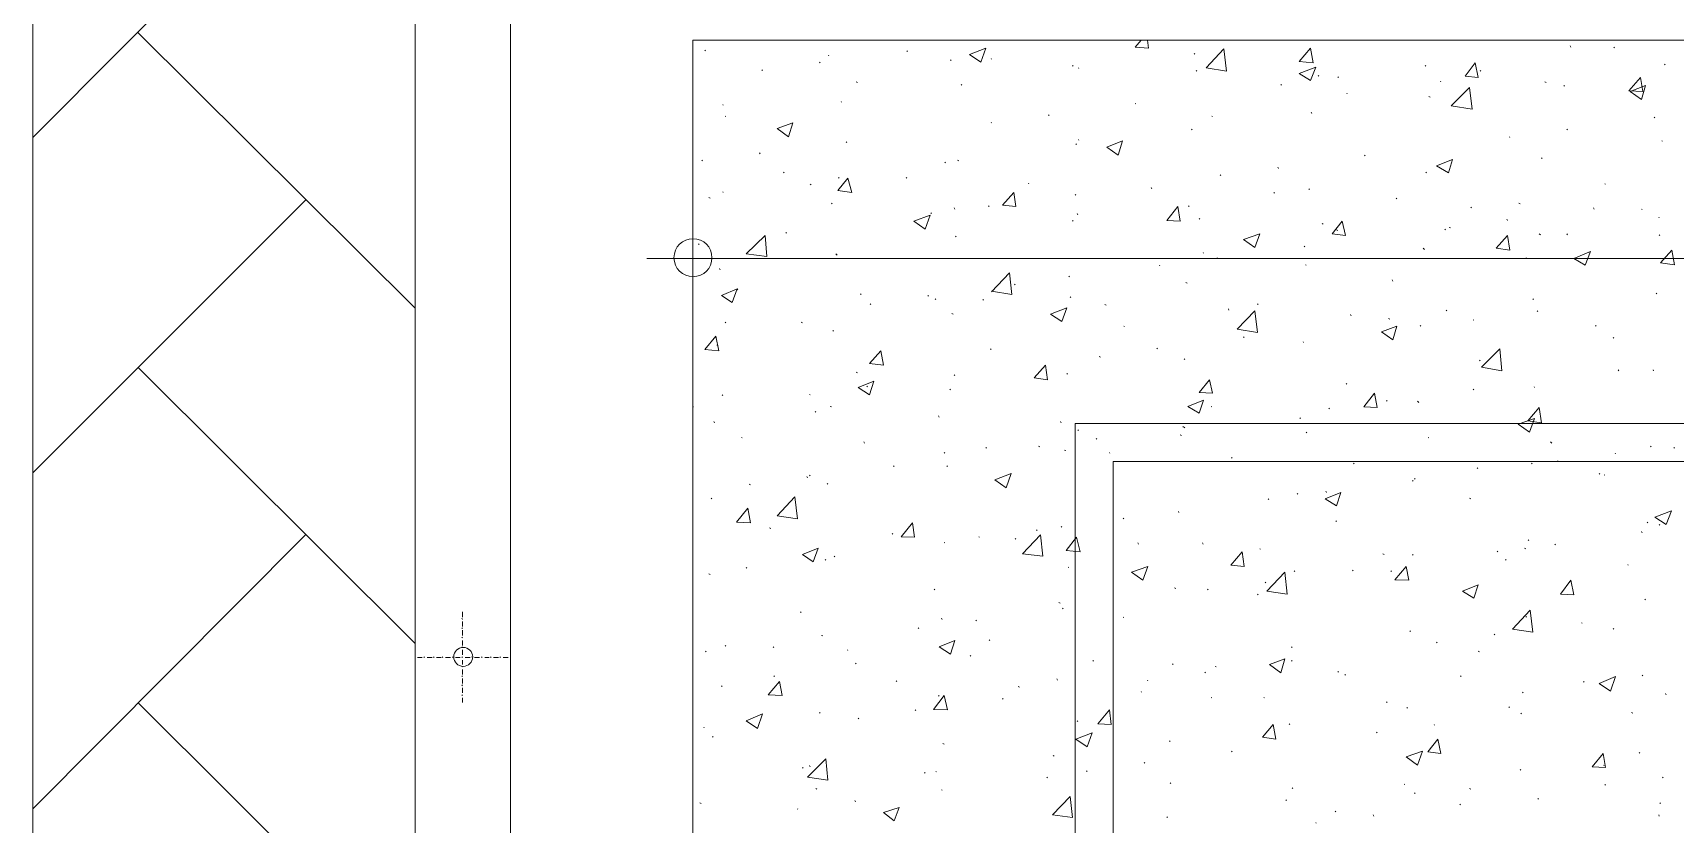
# Model space of a CAD drawing. Header units: millimetres. Extents: x 2928 to 3112, y 1220 to 1280.
# Drawn here: x 2939.241 to 2943.566, y 1260.496 to 1262.581 of the extents above; entities that cross this region are included whole.
import ezdxf

# ---------------------------------------------------------------- set-up
doc = ezdxf.new("R2010")
doc.units = ezdxf.units.MM

msp = doc.modelspace()

# ---------------------------------------------------------------- linework, layer by layer
at = {"color": 7, "linetype": 'Continuous', "lineweight": 5, "true_color": 0x000007}
msp.add_lwpolyline([(2939.24129, 1264.04895), (2939.24129, 1239.30359), (2939.24129, 1239.30359)], dxfattribs=at)
at = {"color": 252, "linetype": 'Continuous', "lineweight": 13, "true_color": 0x989898}
msp.add_lwpolyline([(2982.2769, 1240.06027), (2940.24797, 1240.06027), (2940.24797, 1263.2906), (2982.2769, 1263.2906)], close=True, dxfattribs=at)
at = {"color": 7, "linetype": 'Continuous', "lineweight": 20, "true_color": 0x000007}
msp.add_lwpolyline([(2954.85818, 1263.03893), (2954.85818, 1263.2906), (2940.24797, 1263.2906), (2940.24797, 1240.06027), (2954.82318, 1240.06027), (2954.82318, 1240.31361), (2940.49964, 1240.31361), (2940.49964, 1263.03893)], close=True, dxfattribs=at)
at = {"color": 9, "linetype": 'Continuous', "lineweight": 13, "true_color": 0xbababa}
for points in [[(2939.24129, 1262.30559), (2939.95963, 1263.02727), (2939.95963, 1263.02727)], [(2940.24797, 1261.85558), (2939.51796, 1262.58226), (2939.51796, 1262.58226)], [(2939.24129, 1261.42224), (2939.95963, 1262.14059), (2939.95963, 1262.14059)], [(2940.24797, 1260.97224), (2939.51796, 1261.70058), (2939.51796, 1261.70058)], [(2939.24129, 1260.53723), (2939.95963, 1261.25891), (2939.95963, 1261.25891)], [(2940.24797, 1260.08889), (2939.51796, 1260.81723), (2939.51796, 1260.81723)]]:
    msp.add_lwpolyline(points, dxfattribs=at)
at = {"color": 253, "linetype": 'Continuous', "lineweight": 5, "true_color": 0x9a9a9a}
for points in [[(2940.97965, 1262.56226), (2981.54689, 1262.56226), (2981.54689, 1240.79028), (2940.97965, 1240.79028)], [(2941.98633, 1261.55224), (2980.53854, 1261.55224), (2980.53854, 1241.8003), (2941.98633, 1241.8003)]]:
    msp.add_lwpolyline(points, close=True, dxfattribs=at)
at = {"color": 92, "linetype": 'Continuous', "lineweight": 13, "true_color": 0x00b800}
for points in [[(2941.01298, 1262.53393), (2941.01131, 1262.53559), (2941.01131, 1262.53559)], [(2941.54465, 1262.53226), (2941.54299, 1262.53393), (2941.54299, 1262.53393)], [(2941.70799, 1262.52392), (2941.75132, 1262.54059), (2941.75132, 1262.54059)], [(2941.73799, 1262.50392), (2941.75132, 1262.54059), (2941.75132, 1262.54059)], [(2942.14466, 1262.54393), (2942.15966, 1262.56226), (2942.15966, 1262.56226)], [(2942.14466, 1262.54393), (2942.17966, 1262.54059), (2942.17966, 1262.54059)], [(2942.17966, 1262.54059), (2942.17633, 1262.56226), (2942.17633, 1262.56226)], [(2942.33133, 1262.48892), (2942.378, 1262.53893), (2942.378, 1262.53893)], [(2942.38467, 1262.48059), (2942.378, 1262.53893), (2942.378, 1262.53893)], [(2942.57634, 1262.50559), (2942.60634, 1262.54059), (2942.60634, 1262.54059)], [(2942.613, 1262.50226), (2942.60634, 1262.54059), (2942.60634, 1262.54059)], [(2943.29135, 1262.54393), (2943.28968, 1262.54726), (2943.28968, 1262.54726)], [(2943.40635, 1262.54226), (2943.40468, 1262.54393), (2943.40468, 1262.54393)], [(2941.31465, 1262.50226), (2941.31298, 1262.50392), (2941.31298, 1262.50392)], [(2941.33798, 1262.52059), (2941.33632, 1262.52226), (2941.33632, 1262.52226)], [(2941.65966, 1262.50892), (2941.65799, 1262.51059), (2941.65799, 1262.51059)], [(2941.70799, 1262.52392), (2941.73799, 1262.50392), (2941.73799, 1262.50392)], [(2941.76632, 1262.51226), (2941.76466, 1262.51392), (2941.76466, 1262.51392)], [(2941.98133, 1262.49392), (2941.97966, 1262.49559), (2941.97966, 1262.49559)], [(2941.99633, 1262.48726), (2941.99466, 1262.48892), (2941.99466, 1262.48892)], [(2942.30133, 1262.52559), (2942.29966, 1262.52726), (2942.29966, 1262.52726)], [(2942.33133, 1262.48892), (2942.38467, 1262.48059), (2942.38467, 1262.48059)], [(2942.57634, 1262.50559), (2942.613, 1262.50226), (2942.613, 1262.50226)], [(2942.57634, 1262.47392), (2942.61967, 1262.49059), (2942.61967, 1262.49059)], [(2942.60634, 1262.45559), (2942.61967, 1262.49059), (2942.61967, 1262.49059)], [(2942.90967, 1262.49392), (2942.90801, 1262.49559), (2942.90801, 1262.49559)], [(2943.01301, 1262.46726), (2943.03968, 1262.50226), (2943.03968, 1262.50226)], [(2943.04801, 1262.46392), (2943.03968, 1262.50226), (2943.03968, 1262.50226)], [(2943.53968, 1262.49726), (2943.53802, 1262.49892), (2943.53802, 1262.49892)], [(2941.16298, 1262.48226), (2941.16132, 1262.48392), (2941.16132, 1262.48392)], [(2941.41299, 1262.45059), (2941.40965, 1262.45226), (2941.40965, 1262.45226)], [(2941.68799, 1262.44392), (2941.68632, 1262.44559), (2941.68632, 1262.44559)], [(2942.30633, 1262.48059), (2942.30466, 1262.48226), (2942.30466, 1262.48226)], [(2942.52967, 1262.44392), (2942.528, 1262.44559), (2942.528, 1262.44559)], [(2942.57634, 1262.47392), (2942.60634, 1262.45559), (2942.60634, 1262.45559)], [(2942.628, 1262.46726), (2942.62634, 1262.46892), (2942.62634, 1262.46892)], [(2942.67967, 1262.46392), (2942.678, 1262.46559), (2942.678, 1262.46559)], [(2942.94967, 1262.45226), (2942.94801, 1262.45392), (2942.94801, 1262.45392)], [(2943.01301, 1262.46726), (2943.04801, 1262.46392), (2943.04801, 1262.46392)], [(2943.05468, 1262.48059), (2943.05301, 1262.48226), (2943.05301, 1262.48226)], [(2943.22634, 1262.45059), (2943.22301, 1262.45226), (2943.22301, 1262.45226)], [(2943.44468, 1262.42892), (2943.47468, 1262.46392), (2943.47468, 1262.46392)], [(2943.48135, 1262.42726), (2943.47468, 1262.46392), (2943.47468, 1262.46392)], [(2941.37132, 1262.39892), (2941.36965, 1262.40059), (2941.36965, 1262.40059)], [(2942.703, 1262.42059), (2942.70134, 1262.42226), (2942.70134, 1262.42226)], [(2942.92134, 1262.41226), (2942.91801, 1262.41392), (2942.91801, 1262.41392)], [(2942.97634, 1262.38892), (2943.02467, 1262.43726), (2943.02467, 1262.43726)], [(2943.03134, 1262.38059), (2943.02467, 1262.43726), (2943.02467, 1262.43726)], [(2943.27468, 1262.44059), (2943.27301, 1262.44226), (2943.27301, 1262.44226)], [(2943.44468, 1262.42892), (2943.48135, 1262.42726), (2943.48135, 1262.42726)], [(2943.44801, 1262.42726), (2943.48801, 1262.44226), (2943.48801, 1262.44226)], [(2943.44801, 1262.42726), (2943.47801, 1262.40559), (2943.47801, 1262.40559)], [(2943.47801, 1262.40559), (2943.48801, 1262.44226), (2943.48801, 1262.44226)], [(2941.05965, 1262.39059), (2941.05798, 1262.39226), (2941.05798, 1262.39226)], [(2941.06631, 1262.36059), (2941.06465, 1262.36226), (2941.06465, 1262.36226)], [(2941.91799, 1262.36392), (2941.91633, 1262.36559), (2941.91633, 1262.36559)], [(2942.14633, 1262.39392), (2942.14466, 1262.39559), (2942.14466, 1262.39559)], [(2942.348, 1262.36059), (2942.34633, 1262.36226), (2942.34633, 1262.36226)], [(2942.60967, 1262.36892), (2942.608, 1262.37226), (2942.608, 1262.37226)], [(2942.97634, 1262.38892), (2943.03134, 1262.38059), (2943.03134, 1262.38059)], [(2943.51302, 1262.35726), (2943.51135, 1262.35892), (2943.51135, 1262.35892)], [(2941.20132, 1262.32892), (2941.24298, 1262.34392), (2941.24298, 1262.34392)], [(2941.20132, 1262.32892), (2941.23132, 1262.30726), (2941.23132, 1262.30726)], [(2941.23132, 1262.30726), (2941.24298, 1262.34392), (2941.24298, 1262.34392)], [(2941.76632, 1262.34392), (2941.76466, 1262.34559), (2941.76466, 1262.34559)], [(2942.29466, 1262.32559), (2942.293, 1262.32726), (2942.293, 1262.32726)], [(2943.28301, 1262.32559), (2943.28135, 1262.32726), (2943.28135, 1262.32726)], [(2941.38465, 1262.29225), (2941.38298, 1262.29392), (2941.38298, 1262.29392)], [(2941.98966, 1262.28725), (2941.98799, 1262.28892), (2941.98799, 1262.28892)], [(2941.99633, 1262.29892), (2941.99466, 1262.30059), (2941.99466, 1262.30059)], [(2942.06966, 1262.28059), (2942.11133, 1262.29726), (2942.11133, 1262.29726)], [(2942.06966, 1262.28059), (2942.09966, 1262.25892), (2942.09966, 1262.25892)], [(2942.09966, 1262.25892), (2942.11133, 1262.29726), (2942.11133, 1262.29726)], [(2943.13134, 1262.30559), (2943.12968, 1262.30726), (2943.12968, 1262.30726)], [(2943.53302, 1262.29559), (2943.53135, 1262.29726), (2943.53135, 1262.29726)], [(2941.00465, 1262.24392), (2941.00298, 1262.24559), (2941.00298, 1262.24559)], [(2941.15631, 1262.26225), (2941.15465, 1262.26559), (2941.15465, 1262.26559)], [(2941.64466, 1262.23892), (2941.64299, 1262.24059), (2941.64299, 1262.24059)], [(2941.67966, 1262.24392), (2941.67632, 1262.24559), (2941.67632, 1262.24559)], [(2942.52133, 1262.22392), (2942.51967, 1262.22725), (2942.51967, 1262.22725)], [(2942.74967, 1262.25725), (2942.748, 1262.25892), (2942.748, 1262.25892)], [(2942.93801, 1262.23059), (2942.97967, 1262.24725), (2942.97967, 1262.24725)], [(2942.93801, 1262.23059), (2942.96967, 1262.21225), (2942.96967, 1262.21225)], [(2942.96967, 1262.21225), (2942.97967, 1262.24725), (2942.97967, 1262.24725)], [(2943.21634, 1262.25059), (2943.21468, 1262.25225), (2943.21468, 1262.25225)], [(2941.21965, 1262.21225), (2941.21798, 1262.21392), (2941.21798, 1262.21392)], [(2941.36132, 1262.16559), (2941.38798, 1262.19892), (2941.38798, 1262.19892)], [(2941.36465, 1262.19892), (2941.36298, 1262.20059), (2941.36298, 1262.20059)], [(2941.39799, 1262.16059), (2941.38798, 1262.19892), (2941.38798, 1262.19892)], [(2941.54299, 1262.19892), (2941.54132, 1262.20059), (2941.54132, 1262.20059)], [(2941.86466, 1262.18392), (2941.86299, 1262.18559), (2941.86299, 1262.18559)], [(2942.36967, 1262.20559), (2942.368, 1262.20725), (2942.368, 1262.20725)], [(2942.91134, 1262.21225), (2942.90967, 1262.21392), (2942.90967, 1262.21392)], [(2943.38301, 1262.18225), (2943.38135, 1262.18392), (2943.38135, 1262.18392)], [(2941.02465, 1262.14559), (2941.02131, 1262.14725), (2941.02131, 1262.14725)], [(2941.05965, 1262.16059), (2941.05798, 1262.16225), (2941.05798, 1262.16225)], [(2941.29132, 1262.18059), (2941.28798, 1262.18225), (2941.28798, 1262.18225)], [(2941.36132, 1262.16559), (2941.39799, 1262.16059), (2941.39799, 1262.16059)], [(2941.79466, 1262.12725), (2941.82466, 1262.16059), (2941.82466, 1262.16059)], [(2941.82966, 1262.12392), (2941.82466, 1262.16059), (2941.82466, 1262.16059)], [(2941.98799, 1262.15392), (2941.98633, 1262.15559), (2941.98633, 1262.15559)], [(2942.188, 1262.17059), (2942.18633, 1262.17392), (2942.18633, 1262.17392)], [(2942.51133, 1262.15892), (2942.50967, 1262.16059), (2942.50967, 1262.16059)], [(2942.603, 1262.16892), (2942.60134, 1262.17059), (2942.60134, 1262.17059)], [(2942.83301, 1262.14392), (2942.83134, 1262.14559), (2942.83134, 1262.14559)], [(2941.34632, 1262.13059), (2941.34465, 1262.13225), (2941.34465, 1262.13225)], [(2941.56132, 1262.08559), (2941.60465, 1262.10059), (2941.60465, 1262.10059)], [(2941.59132, 1262.06392), (2941.60465, 1262.10059), (2941.60465, 1262.10059)], [(2941.60799, 1262.10559), (2941.60632, 1262.10725), (2941.60632, 1262.10725)], [(2941.66966, 1262.11725), (2941.66799, 1262.12059), (2941.66799, 1262.12059)], [(2941.75966, 1262.12392), (2941.75799, 1262.12559), (2941.75799, 1262.12559)], [(2941.79466, 1262.12725), (2941.82966, 1262.12392), (2941.82966, 1262.12392)], [(2941.99299, 1262.10225), (2941.99133, 1262.10559), (2941.99133, 1262.10559)], [(2942.228, 1262.08725), (2942.25633, 1262.12392), (2942.25633, 1262.12392)], [(2942.263, 1262.08559), (2942.25633, 1262.12392), (2942.25633, 1262.12392)], [(2942.28633, 1262.12392), (2942.28466, 1262.12559), (2942.28466, 1262.12559)], [(2943.02968, 1262.12059), (2943.02801, 1262.12225), (2943.02801, 1262.12225)], [(2943.15801, 1262.13059), (2943.15468, 1262.13225), (2943.15468, 1262.13225)], [(2943.35301, 1262.11725), (2943.35135, 1262.12059), (2943.35135, 1262.12059)], [(2943.47968, 1262.11559), (2943.47801, 1262.11725), (2943.47801, 1262.11725)], [(2941.22632, 1262.05392), (2941.22465, 1262.05558), (2941.22465, 1262.05558)], [(2941.56132, 1262.08559), (2941.59132, 1262.06392), (2941.59132, 1262.06392)], [(2941.98133, 1262.08559), (2941.97966, 1262.08725), (2941.97966, 1262.08725)], [(2942.228, 1262.08725), (2942.263, 1262.08559), (2942.263, 1262.08559)], [(2942.31466, 1262.09059), (2942.313, 1262.09225), (2942.313, 1262.09225)], [(2942.63967, 1262.07725), (2942.63634, 1262.07892), (2942.63634, 1262.07892)], [(2942.663, 1262.05225), (2942.68967, 1262.08559), (2942.68967, 1262.08559)], [(2942.678, 1262.06058), (2942.67467, 1262.06225), (2942.67467, 1262.06225)], [(2942.698, 1262.04725), (2942.68967, 1262.08559), (2942.68967, 1262.08559)], [(2942.96134, 1262.06225), (2942.95967, 1262.06392), (2942.95967, 1262.06392)], [(2942.97467, 1262.06725), (2942.97134, 1262.06892), (2942.97134, 1262.06892)], [(2943.12468, 1262.08725), (2943.12301, 1262.09059), (2943.12301, 1262.09059)], [(2943.52468, 1262.09392), (2943.52302, 1262.09559), (2943.52302, 1262.09559)], [(2940.99631, 1262.02392), (2940.99465, 1262.02558), (2940.99465, 1262.02558)], [(2941.11965, 1261.99892), (2941.16965, 1262.04725), (2941.16965, 1262.04725)], [(2941.17465, 1261.99225), (2941.16965, 1262.04725), (2941.16965, 1262.04725)], [(2941.67299, 1262.04392), (2941.67132, 1262.04558), (2941.67132, 1262.04558)], [(2942.42967, 1262.03725), (2942.473, 1262.05225), (2942.473, 1262.05225)], [(2942.42967, 1262.03725), (2942.45967, 1262.01558), (2942.45967, 1262.01558)], [(2942.45967, 1262.01558), (2942.473, 1262.05225), (2942.473, 1262.05225)], [(2942.59134, 1262.01725), (2942.58967, 1262.01892), (2942.58967, 1262.01892)], [(2942.663, 1262.05225), (2942.698, 1262.04725), (2942.698, 1262.04725)], [(2942.90634, 1262.01058), (2942.90301, 1262.01392), (2942.90301, 1262.01392)], [(2943.09468, 1262.01392), (2943.12468, 1262.04725), (2943.12468, 1262.04725)], [(2943.09468, 1262.01392), (2943.13134, 1262.00892), (2943.13134, 1262.00892)], [(2943.13134, 1262.00892), (2943.12468, 1262.04725), (2943.12468, 1262.04725)], [(2943.21134, 1262.04892), (2943.20801, 1262.05225), (2943.20801, 1262.05225)], [(2943.28301, 1262.04892), (2943.28135, 1262.05225), (2943.28135, 1262.05225)], [(2943.52635, 1262.04725), (2943.52468, 1262.04892), (2943.52468, 1262.04892)], [(2941.11965, 1261.99892), (2941.17465, 1261.99225), (2941.17465, 1261.99225)], [(2941.35965, 1261.99558), (2941.35632, 1261.99892), (2941.35632, 1261.99892)], [(2942.20966, 1261.96725), (2942.208, 1261.96892), (2942.208, 1261.96892)], [(2942.32466, 1262.00058), (2942.323, 1262.00225), (2942.323, 1262.00225)], [(2942.36133, 1261.98725), (2942.35967, 1261.98892), (2942.35967, 1261.98892)], [(2942.59467, 1261.96892), (2942.593, 1261.97058), (2942.593, 1261.97058)], [(2943.17468, 1261.98725), (2943.17301, 1261.98892), (2943.17301, 1261.98892)], [(2943.29968, 1261.98725), (2943.34301, 1262.00558), (2943.34301, 1262.00558)], [(2943.29968, 1261.98725), (2943.32968, 1261.96892), (2943.32968, 1261.96892)], [(2943.32968, 1261.96892), (2943.34301, 1262.00558), (2943.34301, 1262.00558)], [(2943.52802, 1261.97558), (2943.55802, 1262.00892), (2943.55802, 1262.00892)], [(2943.52802, 1261.97558), (2943.56468, 1261.97058), (2943.56468, 1261.97058)], [(2943.56468, 1261.97058), (2943.55802, 1262.00892), (2943.55802, 1262.00892)], [(2941.05131, 1261.95725), (2941.04965, 1261.96058), (2941.04965, 1261.96058)], [(2941.76632, 1261.89892), (2941.81299, 1261.94892), (2941.81299, 1261.94892)], [(2941.81966, 1261.89225), (2941.81299, 1261.94892), (2941.81299, 1261.94892)], [(2941.97133, 1261.93892), (2941.96966, 1261.94058), (2941.96966, 1261.94058)], [(2942.28133, 1261.92225), (2942.278, 1261.92392), (2942.278, 1261.92392)], [(2942.82301, 1261.92725), (2942.82134, 1261.93058), (2942.82134, 1261.93058)], [(2941.05465, 1261.88892), (2941.09631, 1261.90725), (2941.09631, 1261.90725)], [(2941.05465, 1261.88892), (2941.08298, 1261.87058), (2941.08298, 1261.87058)], [(2941.08298, 1261.87058), (2941.09631, 1261.90725), (2941.09631, 1261.90725)], [(2941.09798, 1261.90392), (2941.09631, 1261.90725), (2941.09631, 1261.90725)], [(2941.42299, 1261.89225), (2941.42132, 1261.89392), (2941.42132, 1261.89392)], [(2941.59965, 1261.88725), (2941.59799, 1261.88892), (2941.59799, 1261.88892)], [(2941.61965, 1261.87892), (2941.61799, 1261.88058), (2941.61799, 1261.88058)], [(2941.76632, 1261.90058), (2941.81966, 1261.89225), (2941.81966, 1261.89225)], [(2941.82799, 1261.91725), (2941.82632, 1261.91892), (2941.82632, 1261.91892)], [(2941.97466, 1261.88392), (2941.97299, 1261.88558), (2941.97299, 1261.88558)], [(2943.19301, 1261.87892), (2943.19134, 1261.88058), (2943.19134, 1261.88058)], [(2943.51802, 1261.89392), (2943.51635, 1261.89558), (2943.51635, 1261.89558)], [(2941.44799, 1261.86558), (2941.44632, 1261.86725), (2941.44632, 1261.86725)], [(2941.66466, 1261.84058), (2941.66132, 1261.84225), (2941.66132, 1261.84225)], [(2941.74466, 1261.87725), (2941.74299, 1261.87892), (2941.74299, 1261.87892)], [(2941.92133, 1261.84058), (2941.96466, 1261.85725), (2941.96466, 1261.85725)], [(2941.92133, 1261.84058), (2941.95133, 1261.82058), (2941.95133, 1261.82058)], [(2941.95133, 1261.82058), (2941.96466, 1261.85725), (2941.96466, 1261.85725)], [(2942.06799, 1261.86392), (2942.06466, 1261.86558), (2942.06466, 1261.86558)], [(2942.39133, 1261.85058), (2942.38967, 1261.85392), (2942.38967, 1261.85392)], [(2942.413, 1261.80058), (2942.45967, 1261.84892), (2942.45967, 1261.84892)], [(2942.46633, 1261.79225), (2942.45967, 1261.84892), (2942.45967, 1261.84892)], [(2942.468, 1261.86558), (2942.46633, 1261.86725), (2942.46633, 1261.86725)], [(2942.713, 1261.83558), (2942.71134, 1261.83892), (2942.71134, 1261.83892)], [(2942.96467, 1261.84892), (2942.96301, 1261.85058), (2942.96301, 1261.85058)], [(2943.20468, 1261.84725), (2943.20301, 1261.84892), (2943.20301, 1261.84892)], [(2941.06631, 1261.81725), (2941.06465, 1261.81891), (2941.06465, 1261.81891)], [(2941.26798, 1261.81725), (2941.26465, 1261.81891), (2941.26465, 1261.81891)], [(2941.34965, 1261.79558), (2941.34798, 1261.79725), (2941.34798, 1261.79725)], [(2942.11633, 1261.80725), (2942.11466, 1261.80891), (2942.11466, 1261.80891)], [(2942.413, 1261.80058), (2942.46633, 1261.79225), (2942.46633, 1261.79225)], [(2942.793, 1261.79391), (2942.83301, 1261.80891), (2942.83301, 1261.80891)], [(2942.793, 1261.79391), (2942.82301, 1261.77225), (2942.82301, 1261.77225)], [(2942.81467, 1261.82725), (2942.81134, 1261.82891), (2942.81134, 1261.82891)], [(2942.82301, 1261.77225), (2942.83301, 1261.80891), (2942.83301, 1261.80891)], [(2942.89634, 1261.80891), (2942.89467, 1261.81058), (2942.89467, 1261.81058)], [(2943.03634, 1261.82391), (2943.03468, 1261.82558), (2943.03468, 1261.82558)], [(2943.35801, 1261.80891), (2943.35635, 1261.81058), (2943.35635, 1261.81058)], [(2941.01131, 1261.74725), (2941.03965, 1261.78225), (2941.03965, 1261.78225)], [(2941.04798, 1261.74391), (2941.03965, 1261.78225), (2941.03965, 1261.78225)], [(2941.04465, 1261.75725), (2941.04298, 1261.75891), (2941.04298, 1261.75891)], [(2942.203, 1261.74891), (2942.20133, 1261.75058), (2942.20133, 1261.75058)], [(2942.43133, 1261.77891), (2942.42967, 1261.78058), (2942.42967, 1261.78058)], [(2942.588, 1261.76558), (2942.58634, 1261.76725), (2942.58634, 1261.76725)], [(2943.40468, 1261.77725), (2943.40301, 1261.77891), (2943.40301, 1261.77891)], [(2941.01131, 1261.74725), (2941.04798, 1261.74391), (2941.04798, 1261.74391)], [(2941.44465, 1261.71058), (2941.47465, 1261.74391), (2941.47465, 1261.74391)], [(2941.44465, 1261.71058), (2941.48132, 1261.70558), (2941.48132, 1261.70558)], [(2941.48132, 1261.70558), (2941.47465, 1261.74391), (2941.47465, 1261.74391)], [(2941.76466, 1261.74725), (2941.76299, 1261.74891), (2941.76299, 1261.74891)], [(2942.05299, 1261.72725), (2942.04966, 1261.72891), (2942.04966, 1261.72891)], [(2942.27466, 1261.72058), (2942.273, 1261.72225), (2942.273, 1261.72225)], [(2943.05301, 1261.71725), (2943.05134, 1261.71891), (2943.05134, 1261.71891)], [(2943.05634, 1261.70058), (2943.10468, 1261.74891), (2943.10468, 1261.74891)], [(2943.10968, 1261.69058), (2943.10468, 1261.74891), (2943.10468, 1261.74891)], [(2941.41299, 1261.68558), (2941.40965, 1261.68725), (2941.40965, 1261.68725)], [(2941.41465, 1261.64725), (2941.45632, 1261.66391), (2941.45632, 1261.66391)], [(2941.44465, 1261.62725), (2941.45632, 1261.66391), (2941.45632, 1261.66391)], [(2941.66966, 1261.67891), (2941.66799, 1261.68058), (2941.66799, 1261.68058)], [(2941.87799, 1261.67225), (2941.90799, 1261.70558), (2941.90799, 1261.70558)], [(2941.87799, 1261.67225), (2941.91299, 1261.66725), (2941.91299, 1261.66725)], [(2941.91299, 1261.66725), (2941.90799, 1261.70558), (2941.90799, 1261.70558)], [(2941.96633, 1261.68225), (2941.96466, 1261.68391), (2941.96466, 1261.68391)], [(2942.313, 1261.63391), (2942.33967, 1261.66725), (2942.33967, 1261.66725)], [(2942.348, 1261.63225), (2942.33967, 1261.66725), (2942.33967, 1261.66725)], [(2943.05634, 1261.70058), (2943.10968, 1261.69058), (2943.10968, 1261.69058)], [(2943.41801, 1261.69058), (2943.41635, 1261.69391), (2943.41635, 1261.69391)], [(2943.50968, 1261.69058), (2943.50802, 1261.69391), (2943.50802, 1261.69391)], [(2941.05798, 1261.62558), (2941.05631, 1261.62725), (2941.05631, 1261.62725)], [(2941.28798, 1261.62725), (2941.28632, 1261.62891), (2941.28632, 1261.62891)], [(2941.41465, 1261.64725), (2941.44465, 1261.62725), (2941.44465, 1261.62725)], [(2941.43965, 1261.64891), (2941.43799, 1261.65058), (2941.43799, 1261.65058)], [(2941.65799, 1261.64058), (2941.65632, 1261.64225), (2941.65632, 1261.64225)], [(2942.313, 1261.63391), (2942.348, 1261.63225), (2942.348, 1261.63225)], [(2942.70134, 1261.65558), (2942.69967, 1261.65725), (2942.69967, 1261.65725)], [(2942.74634, 1261.59558), (2942.77467, 1261.63225), (2942.77467, 1261.63225)], [(2942.78134, 1261.59391), (2942.77467, 1261.63225), (2942.77467, 1261.63225)], [(2943.03634, 1261.64058), (2943.03468, 1261.64225), (2943.03468, 1261.64225)], [(2943.19634, 1261.64725), (2943.19468, 1261.64891), (2943.19468, 1261.64891)], [(2940.98131, 1261.59558), (2940.97965, 1261.59725), (2940.97965, 1261.59725)], [(2941.30298, 1261.58224), (2941.30132, 1261.58391), (2941.30132, 1261.58391)], [(2941.34465, 1261.59558), (2941.34132, 1261.59725), (2941.34132, 1261.59725)], [(2942.283, 1261.59725), (2942.32466, 1261.61391), (2942.32466, 1261.61391)], [(2942.283, 1261.59725), (2942.313, 1261.57891), (2942.313, 1261.57891)], [(2942.313, 1261.57891), (2942.32466, 1261.61391), (2942.32466, 1261.61391)], [(2942.34633, 1261.59558), (2942.34467, 1261.59725), (2942.34467, 1261.59725)], [(2942.65634, 1261.59058), (2942.65467, 1261.59224), (2942.65467, 1261.59224)], [(2942.74634, 1261.59558), (2942.78134, 1261.59391), (2942.78134, 1261.59391)], [(2942.80801, 1261.61058), (2942.80634, 1261.61225), (2942.80634, 1261.61225)], [(2942.89134, 1261.60725), (2942.88801, 1261.61058), (2942.88801, 1261.61058)], [(2943.17801, 1261.55891), (2943.20801, 1261.59391), (2943.20801, 1261.59391)], [(2943.21468, 1261.55391), (2943.20801, 1261.59391), (2943.20801, 1261.59391)], [(2941.03631, 1261.55391), (2941.03465, 1261.55724), (2941.03465, 1261.55724)], [(2941.62799, 1261.56891), (2941.62632, 1261.57224), (2941.62632, 1261.57224)], [(2941.94966, 1261.55391), (2941.94799, 1261.55724), (2941.94799, 1261.55724)], [(2941.99466, 1261.53391), (2941.99299, 1261.53558), (2941.99299, 1261.53558)], [(2942.27133, 1261.54224), (2942.26966, 1261.54391), (2942.26966, 1261.54391)], [(2942.27466, 1261.54058), (2942.273, 1261.54224), (2942.273, 1261.54224)], [(2942.57967, 1261.56558), (2942.578, 1261.56724), (2942.578, 1261.56724)], [(2943.15301, 1261.55058), (2943.19634, 1261.56558), (2943.19634, 1261.56558)], [(2943.15301, 1261.55058), (2943.18301, 1261.52891), (2943.18301, 1261.52891)], [(2943.17801, 1261.55891), (2943.21468, 1261.55391), (2943.21468, 1261.55391)], [(2943.18301, 1261.52891), (2943.19634, 1261.56558), (2943.19634, 1261.56558)], [(2941.10965, 1261.51391), (2941.10798, 1261.51558), (2941.10798, 1261.51558)], [(2941.43132, 1261.50058), (2941.42965, 1261.50391), (2941.42965, 1261.50391)], [(2941.89299, 1261.49058), (2941.88966, 1261.49224), (2941.88966, 1261.49224)], [(2942.04299, 1261.51058), (2942.04133, 1261.51224), (2942.04133, 1261.51224)], [(2942.26633, 1261.52058), (2942.263, 1261.52224), (2942.263, 1261.52224)], [(2942.59634, 1261.52724), (2942.59467, 1261.52891), (2942.59467, 1261.52891)], [(2942.91801, 1261.51391), (2942.91634, 1261.51558), (2942.91634, 1261.51558)], [(2943.24134, 1261.50058), (2943.23801, 1261.50391), (2943.23801, 1261.50391)], [(2943.50302, 1261.49058), (2943.50135, 1261.49224), (2943.50135, 1261.49224)], [(2941.64299, 1261.47391), (2941.64132, 1261.47558), (2941.64132, 1261.47558)], [(2941.75299, 1261.48724), (2941.75132, 1261.48891), (2941.75132, 1261.48891)], [(2941.96133, 1261.48058), (2941.95799, 1261.48224), (2941.95799, 1261.48224)], [(2942.07799, 1261.47391), (2942.07633, 1261.47558), (2942.07633, 1261.47558)], [(2942.39967, 1261.46058), (2942.398, 1261.46224), (2942.398, 1261.46224)], [(2943.25801, 1261.45224), (2943.25634, 1261.45391), (2943.25634, 1261.45391)], [(2943.40968, 1261.47224), (2943.40801, 1261.47391), (2943.40801, 1261.47391)], [(2943.56468, 1261.48724), (2943.56302, 1261.48891), (2943.56302, 1261.48891)], [(2941.28132, 1261.40891), (2941.27965, 1261.41224), (2941.27965, 1261.41224)], [(2941.28798, 1261.41391), (2941.28632, 1261.41558), (2941.28632, 1261.41558)], [(2941.50965, 1261.43891), (2941.50799, 1261.44058), (2941.50799, 1261.44058)], [(2941.64966, 1261.43891), (2941.64799, 1261.44058), (2941.64799, 1261.44058)], [(2941.77466, 1261.40391), (2941.81799, 1261.42058), (2941.81799, 1261.42058)], [(2941.80466, 1261.38224), (2941.81799, 1261.42058), (2941.81799, 1261.42058)], [(2942.72134, 1261.44558), (2942.71967, 1261.44724), (2942.71967, 1261.44724)], [(2942.88134, 1261.40558), (2942.87967, 1261.40724), (2942.87967, 1261.40724)], [(2943.04634, 1261.43391), (2943.04468, 1261.43558), (2943.04468, 1261.43558)], [(2943.18968, 1261.44558), (2943.18801, 1261.44724), (2943.18801, 1261.44724)], [(2943.36801, 1261.41891), (2943.36635, 1261.42058), (2943.36635, 1261.42058)], [(2943.38135, 1261.41558), (2943.37968, 1261.41724), (2943.37968, 1261.41724)], [(2941.13131, 1261.39058), (2941.12798, 1261.39224), (2941.12798, 1261.39224)], [(2941.33465, 1261.39224), (2941.33298, 1261.39391), (2941.33298, 1261.39391)], [(2941.77466, 1261.40391), (2941.80466, 1261.38224), (2941.80466, 1261.38224)], [(2942.573, 1261.36558), (2942.57134, 1261.36724), (2942.57134, 1261.36724)], [(2942.64467, 1261.35391), (2942.68634, 1261.37058), (2942.68634, 1261.37058)], [(2942.648, 1261.37058), (2942.64634, 1261.37391), (2942.64634, 1261.37391)], [(2942.67467, 1261.33557), (2942.68634, 1261.37058), (2942.68634, 1261.37058)], [(2942.87634, 1261.40058), (2942.87467, 1261.40224), (2942.87467, 1261.40224)], [(2941.02965, 1261.35391), (2941.02798, 1261.35557), (2941.02798, 1261.35557)], [(2941.09465, 1261.29224), (2941.12465, 1261.32891), (2941.12465, 1261.32891)], [(2941.13131, 1261.29057), (2941.12465, 1261.32891), (2941.12465, 1261.32891)], [(2941.20132, 1261.30891), (2941.24798, 1261.35891), (2941.24798, 1261.35891)], [(2941.25465, 1261.30057), (2941.24798, 1261.35891), (2941.24798, 1261.35891)], [(2942.25966, 1261.31724), (2942.258, 1261.32057), (2942.258, 1261.32057)], [(2942.49633, 1261.35224), (2942.49467, 1261.35391), (2942.49467, 1261.35391)], [(2942.64467, 1261.35391), (2942.67467, 1261.33557), (2942.67467, 1261.33557)], [(2943.02801, 1261.35391), (2943.02467, 1261.35557), (2943.02467, 1261.35557)], [(2943.51302, 1261.30557), (2943.55635, 1261.32224), (2943.55635, 1261.32224)], [(2943.54302, 1261.28557), (2943.55635, 1261.32224), (2943.55635, 1261.32224)], [(2941.09465, 1261.29224), (2941.13131, 1261.29057), (2941.13131, 1261.29057)], [(2941.18465, 1261.27557), (2941.18132, 1261.27724), (2941.18132, 1261.27724)], [(2941.20132, 1261.30891), (2941.25465, 1261.30057), (2941.25465, 1261.30057)], [(2941.52799, 1261.25391), (2941.55799, 1261.29057), (2941.55799, 1261.29057)], [(2941.56299, 1261.25224), (2941.55799, 1261.29057), (2941.55799, 1261.29057)], [(2941.95133, 1261.27891), (2941.94966, 1261.28057), (2941.94966, 1261.28057)], [(2942.11466, 1261.30057), (2942.113, 1261.30224), (2942.113, 1261.30224)], [(2942.67467, 1261.29391), (2942.673, 1261.29557), (2942.673, 1261.29557)], [(2943.49468, 1261.29057), (2943.49301, 1261.29224), (2943.49301, 1261.29224)], [(2943.51302, 1261.30557), (2943.54302, 1261.28557), (2943.54302, 1261.28557)], [(2943.52635, 1261.28391), (2943.52468, 1261.28557), (2943.52468, 1261.28557)], [(2941.50632, 1261.26057), (2941.50465, 1261.26224), (2941.50465, 1261.26224)], [(2941.52799, 1261.25391), (2941.56299, 1261.25224), (2941.56299, 1261.25224)], [(2941.64299, 1261.23724), (2941.64132, 1261.23891), (2941.64132, 1261.23891)], [(2941.73466, 1261.25224), (2941.73299, 1261.25391), (2941.73299, 1261.25391)], [(2941.82966, 1261.24724), (2941.82799, 1261.24891), (2941.82799, 1261.24891)], [(2941.84799, 1261.20891), (2941.89466, 1261.25891), (2941.89466, 1261.25891)], [(2941.88633, 1261.27057), (2941.88466, 1261.27224), (2941.88466, 1261.27224)], [(2941.90133, 1261.20224), (2941.89466, 1261.25891), (2941.89466, 1261.25891)], [(2941.96299, 1261.21724), (2941.98966, 1261.25224), (2941.98966, 1261.25224)], [(2941.99966, 1261.21391), (2941.98966, 1261.25224), (2941.98966, 1261.25224)], [(2942.153, 1261.23391), (2942.15133, 1261.23724), (2942.15133, 1261.23724)], [(2942.323, 1261.23391), (2942.32133, 1261.23724), (2942.32133, 1261.23724)], [(2943.18134, 1261.24391), (2943.17968, 1261.24557), (2943.17968, 1261.24557)], [(2943.25134, 1261.23224), (2943.24968, 1261.23391), (2943.24968, 1261.23391)], [(2943.47968, 1261.26391), (2943.47801, 1261.26724), (2943.47801, 1261.26724)], [(2941.26798, 1261.20724), (2941.30965, 1261.22391), (2941.30965, 1261.22391)], [(2941.26798, 1261.20724), (2941.29632, 1261.18724), (2941.29632, 1261.18724)], [(2941.29632, 1261.18724), (2941.30965, 1261.22391), (2941.30965, 1261.22391)], [(2941.32965, 1261.19224), (2941.32798, 1261.19391), (2941.32798, 1261.19391)], [(2941.35298, 1261.20057), (2941.35132, 1261.20224), (2941.35132, 1261.20224)], [(2941.84799, 1261.20891), (2941.90133, 1261.20224), (2941.90133, 1261.20224)], [(2941.96299, 1261.21724), (2941.99966, 1261.21391), (2941.99966, 1261.21391)], [(2942.39633, 1261.17891), (2942.42633, 1261.21391), (2942.42633, 1261.21391)], [(2942.43133, 1261.17557), (2942.42633, 1261.21391), (2942.42633, 1261.21391)], [(2942.47467, 1261.22057), (2942.473, 1261.22224), (2942.473, 1261.22224)], [(2942.79967, 1261.20724), (2942.79634, 1261.20891), (2942.79634, 1261.20891)], [(2942.87634, 1261.20557), (2942.87467, 1261.20724), (2942.87467, 1261.20724)], [(2943.09968, 1261.21391), (2943.09801, 1261.21557), (2943.09801, 1261.21557)], [(2943.12134, 1261.19224), (2943.11968, 1261.19391), (2943.11968, 1261.19391)], [(2943.17301, 1261.22224), (2943.16968, 1261.22391), (2943.16968, 1261.22391)], [(2941.02465, 1261.15391), (2941.02131, 1261.15557), (2941.02131, 1261.15557)], [(2941.12131, 1261.17057), (2941.11965, 1261.17224), (2941.11965, 1261.17224)], [(2941.96966, 1261.17224), (2941.96799, 1261.17391), (2941.96799, 1261.17391)], [(2942.13466, 1261.16057), (2942.178, 1261.17557), (2942.178, 1261.17557)], [(2942.13466, 1261.16057), (2942.16466, 1261.13891), (2942.16466, 1261.13891)], [(2942.16466, 1261.13891), (2942.178, 1261.17557), (2942.178, 1261.17557)], [(2942.39633, 1261.17891), (2942.43133, 1261.17557), (2942.43133, 1261.17557)], [(2942.49133, 1261.11057), (2942.538, 1261.16057), (2942.538, 1261.16057)], [(2942.54467, 1261.10224), (2942.538, 1261.16057), (2942.538, 1261.16057)], [(2942.56467, 1261.16224), (2942.563, 1261.16391), (2942.563, 1261.16391)], [(2942.718, 1261.16391), (2942.71634, 1261.16557), (2942.71634, 1261.16557)], [(2942.81967, 1261.16224), (2942.81801, 1261.16391), (2942.81801, 1261.16391)], [(2942.82801, 1261.14057), (2942.85801, 1261.17557), (2942.85801, 1261.17557)], [(2942.86467, 1261.13891), (2942.85801, 1261.17557), (2942.85801, 1261.17557)], [(2943.44301, 1261.17891), (2943.44135, 1261.18057), (2943.44135, 1261.18057)], [(2941.61632, 1261.1139), (2941.61465, 1261.11557), (2941.61465, 1261.11557)], [(2942.25133, 1261.11724), (2942.248, 1261.1189), (2942.248, 1261.1189)], [(2942.33633, 1261.1139), (2942.33467, 1261.11557), (2942.33467, 1261.11557)], [(2942.468, 1261.10057), (2942.46633, 1261.10224), (2942.46633, 1261.10224)], [(2942.488, 1261.13224), (2942.48633, 1261.13391), (2942.48633, 1261.13391)], [(2942.49133, 1261.11057), (2942.54467, 1261.10224), (2942.54467, 1261.10224)], [(2942.82801, 1261.14057), (2942.86467, 1261.13891), (2942.86467, 1261.13891)], [(2943.00634, 1261.11057), (2943.04801, 1261.12724), (2943.04801, 1261.12724)], [(2943.00634, 1261.11057), (2943.03634, 1261.09224), (2943.03634, 1261.09224)], [(2943.03634, 1261.09224), (2943.04801, 1261.12724), (2943.04801, 1261.12724)], [(2943.26468, 1261.10224), (2943.29135, 1261.13891), (2943.29135, 1261.13891)], [(2943.26468, 1261.10224), (2943.29968, 1261.10057), (2943.29968, 1261.10057)], [(2943.29968, 1261.10057), (2943.29135, 1261.13891), (2943.29135, 1261.13891)], [(2941.94633, 1261.0789), (2941.94299, 1261.08057), (2941.94299, 1261.08057)], [(2941.95466, 1261.0639), (2941.95299, 1261.06557), (2941.95299, 1261.06557)], [(2943.13801, 1261.01057), (2943.18468, 1261.06057), (2943.18468, 1261.06057)], [(2943.19134, 1261.00224), (2943.18468, 1261.06057), (2943.18468, 1261.06057)], [(2943.48801, 1261.08724), (2943.48635, 1261.0889), (2943.48635, 1261.0889)], [(2941.26465, 1261.0539), (2941.26298, 1261.05557), (2941.26298, 1261.05557)], [(2941.63632, 1261.03557), (2941.63466, 1261.0389), (2941.63466, 1261.0389)], [(2941.72632, 1261.03224), (2941.72466, 1261.0339), (2941.72466, 1261.0339)], [(2942.11466, 1261.04057), (2942.113, 1261.04224), (2942.113, 1261.04224)], [(2943.17468, 1261.04224), (2943.17301, 1261.0439), (2943.17301, 1261.0439)], [(2943.32135, 1261.02557), (2943.31968, 1261.02724), (2943.31968, 1261.02724)], [(2941.32132, 1260.99224), (2941.31798, 1260.9939), (2941.31798, 1260.9939)], [(2941.57465, 1261.01224), (2941.57299, 1261.0139), (2941.57299, 1261.0139)], [(2941.62799, 1260.9639), (2941.66966, 1260.98057), (2941.66966, 1260.98057)], [(2941.65799, 1260.9439), (2941.66966, 1260.98057), (2941.66966, 1260.98057)], [(2941.76132, 1260.98057), (2941.75966, 1260.98224), (2941.75966, 1260.98224)], [(2942.86967, 1261.0039), (2942.86801, 1261.00557), (2942.86801, 1261.00557)], [(2942.93967, 1260.9739), (2942.93801, 1260.97557), (2942.93801, 1260.97557)], [(2943.09134, 1260.99557), (2943.08968, 1260.99724), (2943.08968, 1260.99724)], [(2943.13801, 1261.01057), (2943.19134, 1261.00224), (2943.19134, 1261.00224)], [(2943.40468, 1261.01057), (2943.40301, 1261.01224), (2943.40301, 1261.01224)], [(2941.01465, 1260.95057), (2941.01298, 1260.95224), (2941.01298, 1260.95224)], [(2941.06631, 1260.96557), (2941.06465, 1260.96724), (2941.06465, 1260.96724)], [(2941.19298, 1260.96224), (2941.19132, 1260.9639), (2941.19132, 1260.9639)], [(2941.38798, 1260.9539), (2941.38632, 1260.95557), (2941.38632, 1260.95557)], [(2941.62799, 1260.9639), (2941.65799, 1260.9439), (2941.65799, 1260.9439)], [(2941.71132, 1260.9389), (2941.70966, 1260.94057), (2941.70966, 1260.94057)], [(2942.498, 1260.91724), (2942.538, 1260.93224), (2942.538, 1260.93224)], [(2942.528, 1260.89557), (2942.538, 1260.93224), (2942.538, 1260.93224)], [(2942.558, 1260.96224), (2942.55633, 1260.9639), (2942.55633, 1260.9639)], [(2943.05134, 1260.95057), (2943.04801, 1260.95224), (2943.04801, 1260.95224)], [(2941.19465, 1260.88557), (2941.19298, 1260.88723), (2941.19298, 1260.88723)], [(2941.40965, 1260.9189), (2941.40799, 1260.92057), (2941.40799, 1260.92057)], [(2942.03466, 1260.92557), (2942.03299, 1260.92724), (2942.03299, 1260.92724)], [(2942.24466, 1260.91724), (2942.243, 1260.9189), (2942.243, 1260.9189)], [(2942.32967, 1260.89557), (2942.328, 1260.89724), (2942.328, 1260.89724)], [(2942.358, 1260.91057), (2942.35467, 1260.91224), (2942.35467, 1260.91224)], [(2942.498, 1260.91724), (2942.528, 1260.89557), (2942.528, 1260.89557)], [(2942.558, 1260.92557), (2942.55633, 1260.92724), (2942.55633, 1260.92724)], [(2942.67967, 1260.89724), (2942.678, 1260.8989), (2942.678, 1260.8989)], [(2942.698, 1260.8889), (2942.69634, 1260.89057), (2942.69634, 1260.89057)], [(2943.00301, 1260.88557), (2943.00134, 1260.88723), (2943.00134, 1260.88723)], [(2943.36635, 1260.86723), (2943.40968, 1260.88557), (2943.40968, 1260.88557)], [(2943.39635, 1260.84723), (2943.40968, 1260.88557), (2943.40968, 1260.88557)], [(2943.48135, 1260.88723), (2943.47968, 1260.8889), (2943.47968, 1260.8889)], [(2941.05631, 1260.8589), (2941.05465, 1260.86057), (2941.05465, 1260.86057)], [(2941.17798, 1260.83723), (2941.20798, 1260.87223), (2941.20798, 1260.87223)], [(2941.21465, 1260.83557), (2941.20798, 1260.87223), (2941.20798, 1260.87223)], [(2941.51632, 1260.87223), (2941.51465, 1260.8739), (2941.51465, 1260.8739)], [(2941.83966, 1260.85723), (2941.83632, 1260.8589), (2941.83632, 1260.8589)], [(2941.93966, 1260.87557), (2941.93799, 1260.8789), (2941.93799, 1260.8789)], [(2942.16133, 1260.8439), (2942.15966, 1260.84557), (2942.15966, 1260.84557)], [(2942.178, 1260.8739), (2942.17633, 1260.87557), (2942.17633, 1260.87557)], [(2943.16634, 1260.84223), (2943.16468, 1260.8439), (2943.16468, 1260.8439)], [(2943.32635, 1260.87057), (2943.32468, 1260.87223), (2943.32468, 1260.87223)], [(2943.36635, 1260.86723), (2943.39635, 1260.84723), (2943.39635, 1260.84723)], [(2941.17798, 1260.83723), (2941.21465, 1260.83557), (2941.21465, 1260.83557)], [(2941.61299, 1260.7989), (2941.64132, 1260.83557), (2941.64132, 1260.83557)], [(2941.61299, 1260.7989), (2941.64966, 1260.79723), (2941.64966, 1260.79723)], [(2941.62799, 1260.8339), (2941.62632, 1260.83557), (2941.62632, 1260.83557)], [(2941.64966, 1260.79723), (2941.64132, 1260.83557), (2941.64132, 1260.83557)], [(2941.79632, 1260.82557), (2941.79466, 1260.82723), (2941.79466, 1260.82723)], [(2942.34633, 1260.8289), (2942.34467, 1260.83057), (2942.34467, 1260.83057)], [(2942.48467, 1260.8289), (2942.483, 1260.83057), (2942.483, 1260.83057)], [(2942.80801, 1260.81723), (2942.80634, 1260.8189), (2942.80634, 1260.8189)], [(2942.86134, 1260.80223), (2942.85967, 1260.8039), (2942.85967, 1260.8039)], [(2943.12968, 1260.8039), (2943.12801, 1260.80557), (2943.12801, 1260.80557)], [(2943.54302, 1260.83723), (2943.54135, 1260.84057), (2943.54135, 1260.84057)], [(2941.11965, 1260.7689), (2941.16298, 1260.78723), (2941.16298, 1260.78723)], [(2941.11965, 1260.7689), (2941.14965, 1260.7489), (2941.14965, 1260.7489)], [(2941.14965, 1260.7489), (2941.16298, 1260.78723), (2941.16298, 1260.78723)], [(2941.31465, 1260.7889), (2941.31298, 1260.79057), (2941.31298, 1260.79057)], [(2941.41632, 1260.7739), (2941.41465, 1260.77557), (2941.41465, 1260.77557)], [(2941.56632, 1260.79557), (2941.56465, 1260.79723), (2941.56465, 1260.79723)], [(2941.99299, 1260.76723), (2941.99133, 1260.7689), (2941.99133, 1260.7689)], [(2942.04633, 1260.76057), (2942.07633, 1260.79723), (2942.07633, 1260.79723)], [(2942.04633, 1260.76057), (2942.08133, 1260.7589), (2942.08133, 1260.7589)], [(2942.08133, 1260.7589), (2942.07633, 1260.79723), (2942.07633, 1260.79723)], [(2942.47967, 1260.72557), (2942.508, 1260.7589), (2942.508, 1260.7589)], [(2942.51467, 1260.72057), (2942.508, 1260.7589), (2942.508, 1260.7589)], [(2942.55133, 1260.7589), (2942.54967, 1260.76057), (2942.54967, 1260.76057)], [(2942.93301, 1260.75723), (2942.93134, 1260.7589), (2942.93134, 1260.7589)], [(2943.16134, 1260.78723), (2943.15968, 1260.7889), (2943.15968, 1260.7889)], [(2943.45468, 1260.7889), (2943.45135, 1260.79057), (2943.45135, 1260.79057)], [(2941.00965, 1260.75057), (2941.00798, 1260.75223), (2941.00798, 1260.75223)], [(2941.03298, 1260.72557), (2941.03131, 1260.72723), (2941.03131, 1260.72723)], [(2941.98799, 1260.72057), (2942.03133, 1260.73723), (2942.03133, 1260.73723)], [(2941.98799, 1260.72057), (2942.01799, 1260.70057), (2942.01799, 1260.70057)], [(2942.01799, 1260.70057), (2942.03133, 1260.73723), (2942.03133, 1260.73723)], [(2942.23633, 1260.7139), (2942.23466, 1260.71557), (2942.23466, 1260.71557)], [(2942.47967, 1260.72557), (2942.51467, 1260.72057), (2942.51467, 1260.72057)], [(2942.78134, 1260.73723), (2942.77967, 1260.7389), (2942.77967, 1260.7389)], [(2942.91467, 1260.68723), (2942.94134, 1260.72057), (2942.94134, 1260.72057)], [(2942.94967, 1260.68223), (2942.94134, 1260.72057), (2942.94134, 1260.72057)], [(2941.64132, 1260.70723), (2941.63799, 1260.7089), (2941.63799, 1260.7089)], [(2941.93133, 1260.67557), (2941.92799, 1260.67723), (2941.92799, 1260.67723)], [(2942.39967, 1260.68723), (2942.398, 1260.6889), (2942.398, 1260.6889)], [(2942.85801, 1260.6739), (2942.90134, 1260.6889), (2942.90134, 1260.6889)], [(2942.85801, 1260.6739), (2942.88801, 1260.65223), (2942.88801, 1260.65223)], [(2942.88801, 1260.65223), (2942.90134, 1260.6889), (2942.90134, 1260.6889)], [(2942.91467, 1260.68723), (2942.94967, 1260.68223), (2942.94967, 1260.68223)], [(2943.34801, 1260.64723), (2943.37635, 1260.68223), (2943.37635, 1260.68223)], [(2943.38301, 1260.64556), (2943.37635, 1260.68223), (2943.37635, 1260.68223)], [(2943.47301, 1260.6839), (2943.47135, 1260.68557), (2943.47135, 1260.68557)], [(2941.26965, 1260.6439), (2941.26798, 1260.64556), (2941.26798, 1260.64556)], [(2941.28132, 1260.62056), (2941.32965, 1260.6689), (2941.32965, 1260.6689)], [(2941.28798, 1260.64723), (2941.28632, 1260.65056), (2941.28632, 1260.65056)], [(2941.33465, 1260.61223), (2941.32965, 1260.6689), (2941.32965, 1260.6689)], [(2941.59132, 1260.63056), (2941.58965, 1260.63223), (2941.58965, 1260.63223)], [(2941.62132, 1260.6339), (2941.61965, 1260.63556), (2941.61965, 1260.63556)], [(2942.01799, 1260.63556), (2942.01633, 1260.63723), (2942.01633, 1260.63723)], [(2942.16966, 1260.65723), (2942.168, 1260.6589), (2942.168, 1260.6589)], [(2943.15968, 1260.6389), (2943.15801, 1260.64056), (2943.15801, 1260.64056)], [(2943.34801, 1260.64723), (2943.38301, 1260.64556), (2943.38301, 1260.64556)], [(2943.37968, 1260.65056), (2943.37801, 1260.65223), (2943.37801, 1260.65223)], [(2941.28132, 1260.62056), (2941.33465, 1260.61223), (2941.33465, 1260.61223)], [(2941.30632, 1260.5889), (2941.30298, 1260.59056), (2941.30298, 1260.59056)], [(2941.63632, 1260.58556), (2941.63466, 1260.58723), (2941.63466, 1260.58723)], [(2941.91299, 1260.6189), (2941.91133, 1260.62056), (2941.91133, 1260.62056)], [(2942.238, 1260.6039), (2942.23633, 1260.60556), (2942.23633, 1260.60556)], [(2942.55967, 1260.59056), (2942.558, 1260.59223), (2942.558, 1260.59223)], [(2942.85467, 1260.60056), (2942.85301, 1260.60223), (2942.85301, 1260.60223)], [(2943.02801, 1260.5889), (2943.02467, 1260.59056), (2943.02467, 1260.59056)], [(2943.38301, 1260.5989), (2943.38135, 1260.60056), (2943.38135, 1260.60056)], [(2943.53468, 1260.6189), (2943.53302, 1260.62056), (2943.53302, 1260.62056)], [(2941.00131, 1260.55056), (2940.99798, 1260.55223), (2940.99798, 1260.55223)], [(2941.40799, 1260.55556), (2941.40632, 1260.5589), (2941.40632, 1260.5589)], [(2941.48132, 1260.52723), (2941.52299, 1260.54056), (2941.52299, 1260.54056)], [(2941.50965, 1260.50556), (2941.52299, 1260.54056), (2941.52299, 1260.54056)], [(2941.92633, 1260.52056), (2941.97299, 1260.5689), (2941.97299, 1260.5689)], [(2941.97966, 1260.5139), (2941.97299, 1260.5689), (2941.97299, 1260.5689)], [(2942.543, 1260.5589), (2942.54133, 1260.56056), (2942.54133, 1260.56056)], [(2942.88134, 1260.57723), (2942.87967, 1260.5789), (2942.87967, 1260.5789)], [(2943.00134, 1260.54723), (2942.99967, 1260.5489), (2942.99967, 1260.5489)], [(2943.20634, 1260.56223), (2943.20468, 1260.5639), (2943.20468, 1260.5639)], [(2943.52802, 1260.55056), (2943.52635, 1260.55223), (2943.52635, 1260.55223)], [(2941.25632, 1260.53556), (2941.25465, 1260.53723), (2941.25465, 1260.53723)], [(2941.48132, 1260.52723), (2941.50965, 1260.50556), (2941.50965, 1260.50556)], [(2941.92633, 1260.52056), (2941.97966, 1260.5139), (2941.97966, 1260.5139)], [(2942.22966, 1260.5139), (2942.228, 1260.51556), (2942.228, 1260.51556)], [(2942.62134, 1260.4989), (2942.61967, 1260.50056), (2942.61967, 1260.50056)], [(2942.673, 1260.5289), (2942.67134, 1260.53056), (2942.67134, 1260.53056)], [(2942.773, 1260.51723), (2942.77134, 1260.52056), (2942.77134, 1260.52056)], [(2943.52468, 1260.51723), (2943.52302, 1260.52056), (2943.52302, 1260.52056)]]:
    msp.add_lwpolyline(points, dxfattribs=at)
at = {"color": 253, "linetype": 'Continuous', "lineweight": 5, "true_color": 0x9a9a9a}
for points in [[(2940.97965, 1262.49726), (2940.97965, 1261.97725), (2940.97965, 1261.97725)], [(2981.44522, 1261.98725), (2941.07965, 1261.98725), (2941.07965, 1261.98725)], [(2961.2116, 1241.9003), (2942.08633, 1241.9003), (2942.08633, 1247.74538), (2950.25144, 1247.74538), (2950.25144, 1256.61384), (2942.08633, 1256.61384), (2942.08633, 1261.45224), (2961.2116, 1261.45224), (2961.2116, 1249.1904)]]:
    msp.add_lwpolyline(points, dxfattribs=at)
at = {"color": 7, "linetype": 'Continuous', "lineweight": 20, "true_color": 0x000007}
for points in [[(2940.97965, 1261.86558), (2940.97965, 1262.10892), (2940.97965, 1262.10892)], [(2941.09798, 1261.98725), (2940.85798, 1261.98725), (2940.85798, 1261.98725)]]:
    msp.add_lwpolyline(points, dxfattribs=at)
at = {"color": 252, "linetype": 'Continuous', "lineweight": 13, "true_color": 0x989898}
for points in [[(2940.37297, 1261.03557), (2940.3713, 1261.0389), (2940.3713, 1261.0389)], [(2940.37297, 1261.05557), (2940.37297, 1261.04224), (2940.37297, 1261.04224)], [(2940.37297, 1261.03057), (2940.37297, 1261.01724), (2940.37297, 1261.01724)], [(2940.37297, 1261.01224), (2940.3713, 1261.0139), (2940.3713, 1261.0139)], [(2940.37297, 1260.98724), (2940.3713, 1260.9889), (2940.3713, 1260.9889)], [(2940.37297, 1261.00724), (2940.37297, 1260.9939), (2940.37297, 1260.9939)], [(2940.37297, 1260.98057), (2940.37297, 1260.96724), (2940.37297, 1260.96724)], [(2940.2663, 1260.93557), (2940.25464, 1260.93557), (2940.25464, 1260.93557)], [(2940.27297, 1260.93557), (2940.2713, 1260.93724), (2940.2713, 1260.93724)], [(2940.29297, 1260.93557), (2940.27964, 1260.93557), (2940.27964, 1260.93557)], [(2940.29797, 1260.93557), (2940.2963, 1260.93724), (2940.2963, 1260.93724)], [(2940.3163, 1260.93557), (2940.30464, 1260.93557), (2940.30464, 1260.93557)], [(2940.3213, 1260.93557), (2940.31964, 1260.93724), (2940.31964, 1260.93724)], [(2940.3413, 1260.93557), (2940.32797, 1260.93557), (2940.32797, 1260.93557)], [(2940.34797, 1260.93557), (2940.3463, 1260.93724), (2940.3463, 1260.93724)], [(2940.3663, 1260.93557), (2940.35464, 1260.93557), (2940.35464, 1260.93557)], [(2940.37297, 1260.96224), (2940.3713, 1260.9639), (2940.3713, 1260.9639)], [(2940.37297, 1260.93557), (2940.3713, 1260.93724), (2940.3713, 1260.93724)], [(2940.37297, 1260.93557), (2940.3713, 1260.93724), (2940.3713, 1260.93724)], [(2940.37297, 1260.95557), (2940.37297, 1260.94224), (2940.37297, 1260.94224)], [(2940.37297, 1260.9289), (2940.37297, 1260.91724), (2940.37297, 1260.91724)], [(2940.39297, 1260.93557), (2940.37964, 1260.93557), (2940.37964, 1260.93557)], [(2940.39964, 1260.93557), (2940.3963, 1260.93724), (2940.3963, 1260.93724)], [(2940.41797, 1260.93557), (2940.40464, 1260.93557), (2940.40464, 1260.93557)], [(2940.42464, 1260.93557), (2940.42297, 1260.93724), (2940.42297, 1260.93724)], [(2940.44297, 1260.93557), (2940.4313, 1260.93557), (2940.4313, 1260.93557)], [(2940.44797, 1260.93557), (2940.4463, 1260.93724), (2940.4463, 1260.93724)], [(2940.46797, 1260.93557), (2940.45464, 1260.93557), (2940.45464, 1260.93557)], [(2940.47297, 1260.93557), (2940.47131, 1260.93724), (2940.47131, 1260.93724)], [(2940.49297, 1260.93557), (2940.47964, 1260.93557), (2940.47964, 1260.93557)], [(2940.37297, 1260.91057), (2940.3713, 1260.91224), (2940.3713, 1260.91224)], [(2940.37297, 1260.88557), (2940.3713, 1260.88723), (2940.3713, 1260.88723)], [(2940.37297, 1260.9039), (2940.37297, 1260.89057), (2940.37297, 1260.89057)], [(2940.37297, 1260.86057), (2940.3713, 1260.8639), (2940.3713, 1260.8639)], [(2940.37297, 1260.88057), (2940.37297, 1260.86723), (2940.37297, 1260.86723)], [(2940.37297, 1260.85557), (2940.37297, 1260.84223), (2940.37297, 1260.84223)], [(2940.37297, 1260.83557), (2940.3713, 1260.83723), (2940.3713, 1260.83723)], [(2940.37297, 1260.8289), (2940.37297, 1260.81723), (2940.37297, 1260.81723)]]:
    msp.add_lwpolyline(points, dxfattribs=at)
at = {"color": 7, "linetype": 'Continuous', "lineweight": 20, "true_color": 0x000007}
msp.add_open_spline([(2940.92965, 1261.98892), (2940.92965, 1261.96058), (2940.95298, 1261.93892), (2940.97965, 1261.93892), (2940.97965, 1261.93892), (2941.00798, 1261.93892), (2941.02965, 1261.96058), (2941.02965, 1261.98892), (2941.02965, 1261.98892), (2941.02965, 1262.01725), (2941.00798, 1262.03892), (2940.97965, 1262.03892), (2940.97965, 1262.03892), (2940.95298, 1262.03892), (2940.92965, 1262.01725), (2940.92965, 1261.98892)], degree=3, knots=[0, 0, 0, 0, 0.0625, 0.0625, 0.0625, 0.0625, 0.125, 0.125, 0.125, 0.125, 0.1875, 0.1875, 0.1875, 0.1875, 1, 1, 1, 1], dxfattribs=at)
at = {"color": 7, "linetype": 'Continuous', "lineweight": 5, "true_color": 0x000007}
msp.add_open_spline([(2940.39964, 1260.93724), (2940.39964, 1260.95057), (2940.38797, 1260.96224), (2940.37464, 1260.96224), (2940.37464, 1260.96224), (2940.3613, 1260.96224), (2940.34964, 1260.95057), (2940.34964, 1260.93724), (2940.34964, 1260.93724), (2940.34964, 1260.9239), (2940.3613, 1260.91224), (2940.37464, 1260.91224), (2940.37464, 1260.91224), (2940.38797, 1260.91224), (2940.39964, 1260.9239), (2940.39964, 1260.93724)], degree=3, knots=[0, 0, 0, 0, 0.0625, 0.0625, 0.0625, 0.0625, 0.125, 0.125, 0.125, 0.125, 0.1875, 0.1875, 0.1875, 0.1875, 1, 1, 1, 1], dxfattribs=at)

doc.saveas('drawing.dxf')
